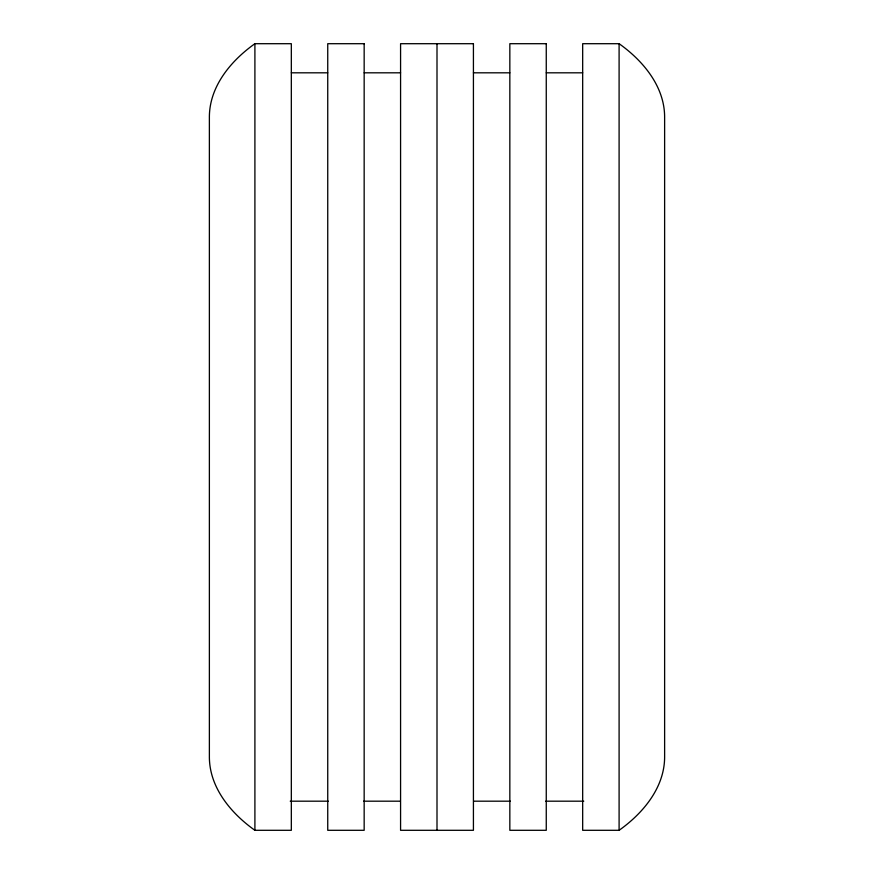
<?xml version="1.0" encoding="UTF-8"?>
<svg xmlns="http://www.w3.org/2000/svg" width="874" height="874" viewBox="0 0 874 874"><rect width="100%" height="100%" fill="white"/><g stroke="black" fill="none" stroke-linecap="round" stroke-linejoin="round"><path stroke-width="1.31" d="M254.902 43.7C230.78 60.819 209.017 86.843 209.378 117.924L209.378 756.076C209.017 787.157 230.78 813.181 254.902 830.3L291.326 830.3L291.326 43.7L254.902 43.7L254.902 830.3M619.098 830.3C643.22 813.181 664.983 787.157 664.622 756.076L664.622 117.924C664.983 86.843 643.22 60.819 619.098 43.7L582.674 43.7L582.674 830.3L619.098 830.3L619.098 43.7M291.326 72.815L327.739 72.815M364.163 72.815L400.576 72.815M473.424 72.815L509.837 72.815M546.261 72.815L582.674 72.815M290.234 801.185L328.285 801.185M363.617 801.185L400.314 801.185M473.686 801.185L510.383 801.185M545.715 801.185L583.766 801.185M437 43.7L437 830.3M364.163 43.7L327.739 43.7L327.739 830.3L364.163 830.3L364.163 43.7M473.424 43.7L400.576 43.7L400.576 830.3L473.424 830.3L473.424 43.7M546.261 43.7L509.837 43.7L509.837 830.3L546.261 830.3L546.261 43.7"/></g></svg>
